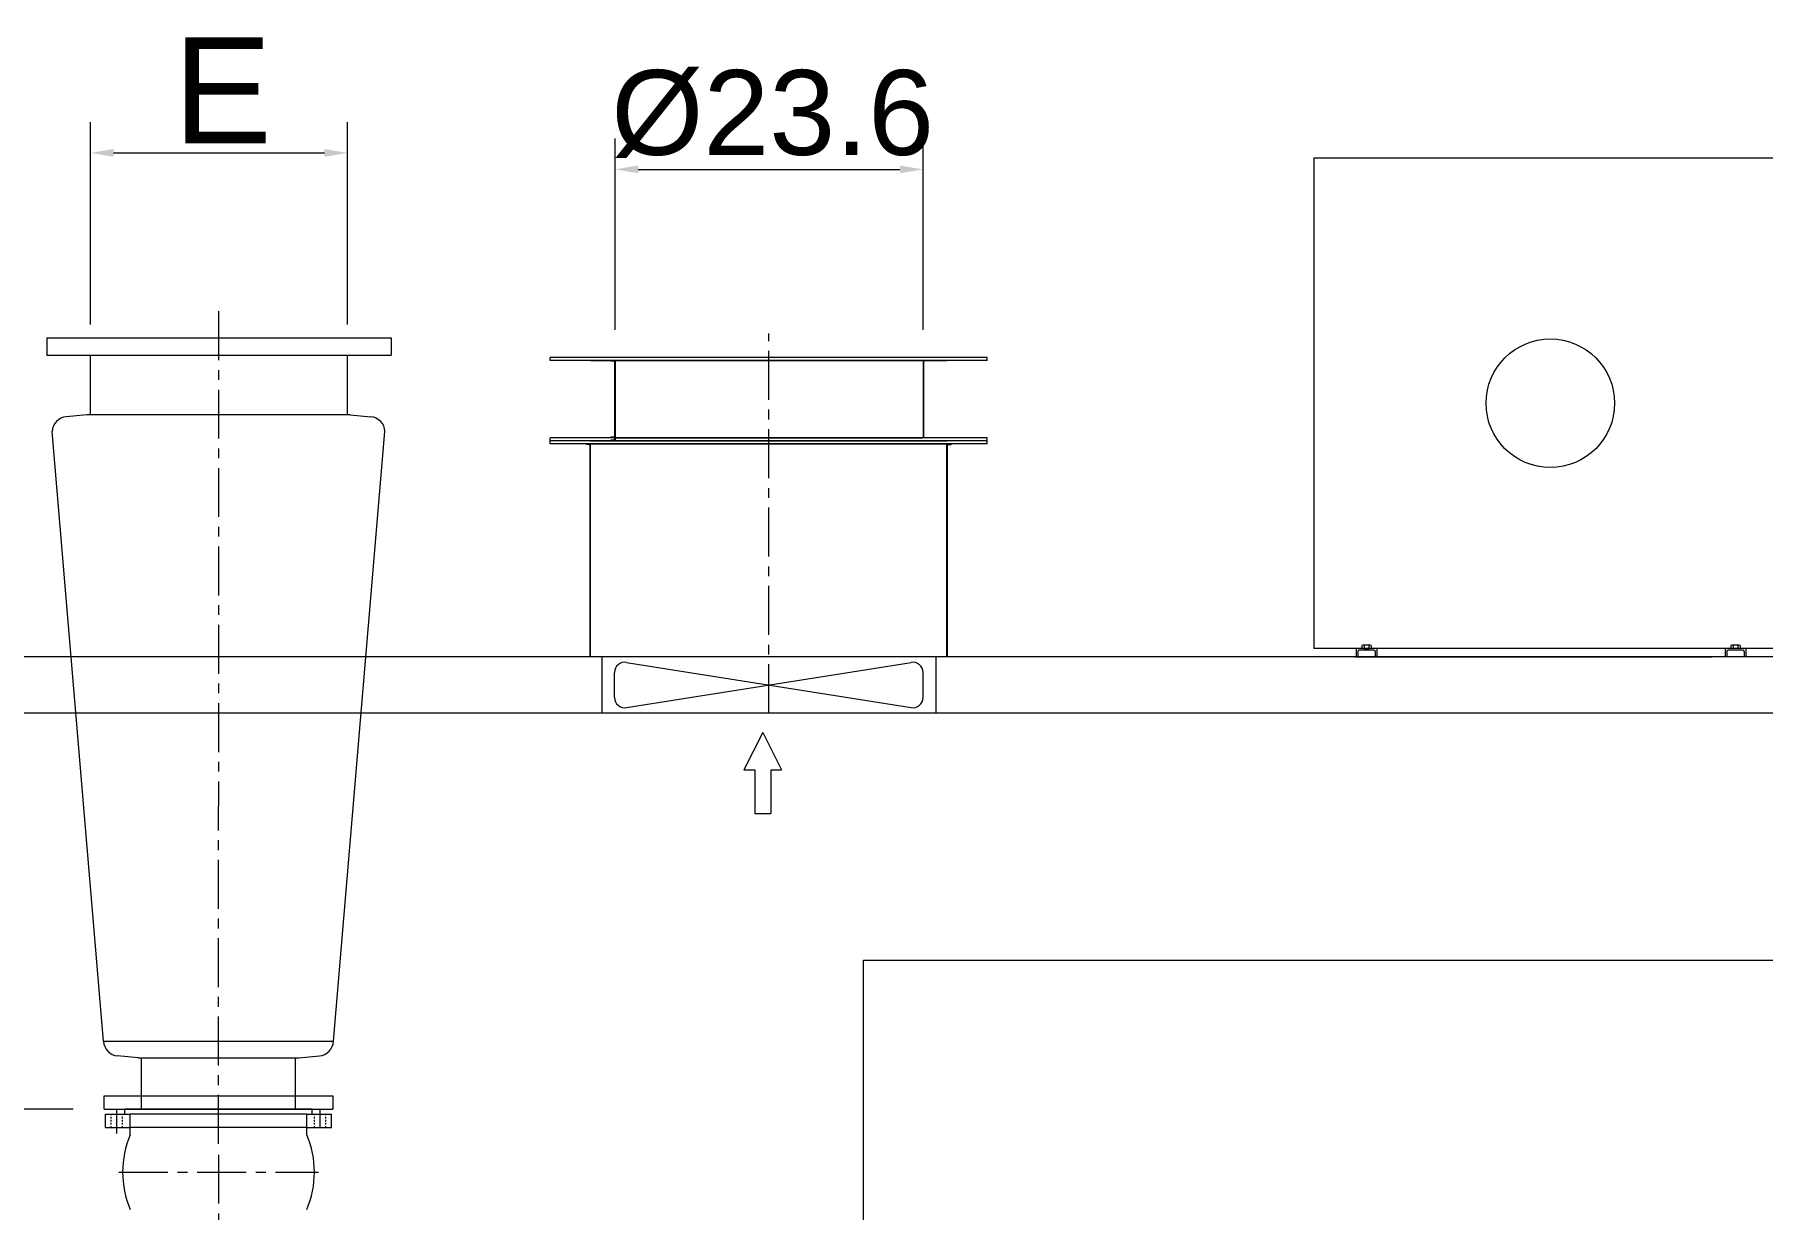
# Model space of a CAD drawing. Header units: inches. Extents: x 0 to 26418, y 0 to 20128.
# Drawn here: x 11445 to 14806, y 13856 to 16141 of the extents above; entities that cross this region are included whole.
import ezdxf

# ---------------------------------------------------------------- set-up
doc = ezdxf.new("R2010")
doc.units = ezdxf.units.IN
doc.header["$MEASUREMENT"] = 0
doc.linetypes.add('CENTER', pattern=[50.8, 31.75, -6.35, 6.35, -6.35])
doc.linetypes.add('EB_DASH', pattern=[6, 3, -3])
doc.layers.get('Defpoints').update_dxf_attribs({"lineweight": 5})
for name, color, linetype, lineweight in [('CAXA0', 7, 'Continuous', 5), ('CAXA1', 5, 'CENTER', 5), ('CAXA2', 6, 'EB_DASH', 5)]:
    doc.layers.add(name, color=color, linetype=linetype, lineweight=lineweight)
doc.styles.add('Roman', font='arial.ttf')
doc.styles.get("Standard").update_dxf_attribs({"font": 'arial.ttf'})
doc.dimstyles.new('ISO-25', dxfattribs={"dimscale": 30, "dimtxt": 1.5, "dimasz": 1.5, "dimexe": 2, "dimexo": 2, "dimtad": 1, "dimtih": 1, "dimtoh": 1, "dimdec": 1, "dimlfac": 0.03937, "dimdsep": 46, "dimtxsty": 'Standard', "dimcen": 2.5, "dimclrd": 7, "dimclre": 7, "dimclrt": 7, "dimadec": 0, "dimazin": 0, "dimtfac": 1, "dimtdec": 1, "dimtmove": 0, "dimatfit": 3, "dimfxl": 1, "dimlwd": 5, "dimlwe": 5, "dimarcsym": 0})

# ---------------------------------------------------------------- blocks, each defined once
blk = doc.blocks.new('*D31')
at = {"color": 7, "linetype": 'Continuous', "lineweight": 5, "transparency": 16777216}
for p, q in [((12574.4, 15567.3), (12574.4, 15939.1)), ((13173.4, 15567.3), (13173.4, 15939.1)), ((12619.4, 15879.1), (13128.4, 15879.1))]:
    blk.add_line(p, q, dxfattribs=at)
at = {"color": 7, "transparency": 16777216}
for points in [[(12619.4, 15886.6), (12619.4, 15871.6), (12574.4, 15879.1)], [(13128.4, 15886.6), (13128.4, 15871.6), (13173.4, 15879.1)]]:
    blk.add_solid(points, dxfattribs=at)
at = {"layer": 'Defpoints', "color": 0, "transparency": 16777216}
for p in [(13173.4, 15879.1), (12574.4, 15507.3), (13173.4, 15507.3)]:
    blk.add_point(p, dxfattribs=at)
at = {"color": 7, "lineweight": 5, "transparency": 16777216, "insert": (12880.9, 15986.7), "char_height": 165, "attachment_point": 5, "style": 'Roman'}
blk.add_mtext('%%C23.6', dxfattribs=at)
blk = doc.blocks.new('*D41')
at = {"color": 7, "linetype": 'Continuous', "lineweight": 5, "transparency": 16777216}
for p, q in [((11554, 15577.5), (11554, 15971.2)), ((12054, 15577.3), (12054, 15971.2)), ((11599, 15911.2), (12009, 15911.2))]:
    blk.add_line(p, q, dxfattribs=at)
at = {"color": 7, "transparency": 16777216}
for points in [[(11599, 15918.7), (11599, 15903.7), (11554, 15911.2)], [(12009, 15918.7), (12009, 15903.7), (12054, 15911.2)]]:
    blk.add_solid(points, dxfattribs=at)
at = {"layer": 'Defpoints', "color": 0, "transparency": 16777216}
for p in [(12054, 15911.2), (11554, 15517.5), (12054, 15517.3)]:
    blk.add_point(p, dxfattribs=at)
at = {"color": 7, "lineweight": 5, "transparency": 16777216, "insert": (11811.1, 16033.1), "char_height": 165, "attachment_point": 5, "style": 'Roman'}
blk.add_mtext('{\\H1.25x;E}', dxfattribs=at)
blk = doc.blocks.new('*D42')
at = {"color": 7, "linetype": 'Continuous', "lineweight": 5, "transparency": 16777216}
for p, q in [((11409, 15551.5), (10774.9, 15551.5)), ((10834.9, 15506.5), (10834.9, 14970.5)), ((10834.9, 14096.5), (10834.9, 14768)), ((11520.7, 14051.5), (10774.9, 14051.5))]:
    blk.add_line(p, q, dxfattribs=at)
at = {"color": 7, "transparency": 16777216}
for points in [[(10827.4, 15506.5), (10842.4, 15506.5), (10834.9, 15551.5)], [(10827.4, 14096.5), (10842.4, 14096.5), (10834.9, 14051.5)]]:
    blk.add_solid(points, dxfattribs=at)
at = {"layer": 'Defpoints', "color": 0, "transparency": 16777216}
for p in [(11469, 15551.5), (10834.9, 14051.5), (11580.7, 14051.5)]:
    blk.add_point(p, dxfattribs=at)
at = {"color": 7, "lineweight": 5, "transparency": 16777216, "insert": (10834.9, 14869.2), "char_height": 165, "attachment_point": 5, "style": 'Roman'}
blk.add_mtext('F', dxfattribs=at)

msp = doc.modelspace()

# ---------------------------------------------------------------- linework, layer by layer
at = {"color": 7, "lineweight": 5}
for p, q in [((13933.4, 15901.31), (14853.4, 15901.31)), ((13933.4, 15901.31), (13933.4, 14947.31)), ((11468.99, 15551.5), (12138.99, 15551.5)), ((11468.99, 15551.5), (11468.99, 15517.5)), ((12138.99, 15551.5), (12138.99, 15517.5)), ((11468.99, 15517.5), (12138.99, 15517.5)), ((11553.98, 15401.5), (11553.98, 15517.5)), ((12053.98, 15401.5), (12053.98, 15517.32)), ((13298.4, 15513.31), (12448.4, 15513.31)), ((12448.4, 15507.31), (12448.4, 15513.31)), ((13298.4, 15507.31), (12448.4, 15507.31)), ((12526.9, 15507.31), (13219.9, 15507.31)), ((12574.4, 15507.31), (12566.4, 15507.31)), ((12566.4, 15506.31), (12566.4, 15507.31)), ((12573.4, 15506.31), (12566.4, 15506.31)), ((12573.4, 15507.31), (13173.4, 15507.31)), ((12573.4, 15506.31), (12573.4, 15358.31)), ((12574.4, 15507.31), (12574.4, 15357.31)), ((13173.4, 15507.31), (13173.4, 15357.31)), ((13174.4, 15506.31), (13174.4, 15358.31)), ((13298.4, 15507.31), (13298.4, 15513.31)), ((11547.24, 15401.5), (11506.9, 15397.97)), ((12059.24, 15401.5), (11547.24, 15401.5)), ((12059.24, 15401.5), (12099.59, 15397.97)), ((12573.4, 15402.31), (12573.4, 15352.31)), ((12574.4, 15402.31), (12574.4, 15351.31)), ((11579.47, 14183.5), (11479.57, 15369.5)), ((12026.86, 14183.5), (12126.96, 15369.5)), ((12573.4, 15358.31), (12566.4, 15358.31)), ((12566.4, 15358.31), (12566.4, 15357.31)), ((13298.4, 15357.31), (12448.4, 15357.31)), ((12448.4, 15351.31), (12448.4, 15357.31)), ((13298.4, 15351.31), (12448.4, 15351.31)), ((13298.4, 15351.31), (12448.4, 15351.31)), ((12448.4, 15345.31), (12448.4, 15351.31)), ((13298.4, 15345.31), (12448.4, 15345.31)), ((12526.9, 15345.31), (12518.9, 15345.31)), ((12518.9, 15344.31), (12518.9, 15345.31)), ((12526.9, 15345.31), (12518.9, 15345.31)), ((12518.9, 15344.31), (12518.9, 15345.31)), ((12525.9, 15344.31), (12518.9, 15344.31)), ((12525.9, 15344.31), (12518.9, 15344.31)), ((12525.9, 14931.31), (12525.9, 15344.31)), ((12526.9, 15351.31), (13219.9, 15351.31)), ((12526.9, 15345.31), (13219.9, 15345.31)), ((12526.9, 14931.31), (12526.9, 15345.31)), ((12574.4, 15357.31), (12566.4, 15357.31)), ((12573.4, 15352.31), (12566.4, 15352.31)), ((12566.4, 15352.31), (12566.4, 15351.31)), ((12574.4, 15351.31), (12566.4, 15351.31)), ((12574.4, 15357.31), (13172.4, 15357.31)), ((12574.4, 15351.31), (13172.4, 15351.31)), ((13219.9, 15345.31), (13227.9, 15345.31)), ((13219.9, 15345.31), (13227.9, 15345.31)), ((13219.9, 14931.31), (13219.9, 15345.31)), ((13220.9, 15344.31), (13227.9, 15344.31)), ((13220.9, 15344.31), (13227.9, 15344.31)), ((13220.9, 14931.31), (13220.9, 15344.31)), ((13227.9, 15344.31), (13227.9, 15345.31)), ((13227.9, 15344.31), (13227.9, 15345.31)), ((13298.4, 15351.31), (13298.4, 15357.31)), ((13298.4, 15345.31), (13298.4, 15351.31)), ((15833.4, 14931.31), (11233.4, 14931.31)), ((12548.4, 14931.31), (12548.4, 14821.31)), ((13198.4, 14931.31), (13198.4, 14821.31)), ((14853.4, 14947.31), (13933.4, 14947.31)), ((14013.4, 14931.31), (14708.43, 14931.31)), ((14015.9, 14947.31), (14015.9, 14931.31)), ((14018.9, 14941.31), (14018.9, 14931.31)), ((14049.9, 14944.31), (14021.9, 14944.31)), ((14026.67, 14952.98), (14026.67, 14947.31)), ((14045.14, 14947.31), (14026.67, 14947.31)), ((14042.83, 14953.71), (14028.98, 14953.71)), ((14030.9, 14947.31), (14031.65, 14945.81)), ((14040.9, 14947.31), (14030.9, 14947.31)), ((14040.9, 14945.81), (14030.9, 14945.81)), ((14031.29, 14952.98), (14031.29, 14947.31)), ((14040.9, 14947.31), (14040.15, 14945.81)), ((14040.52, 14952.98), (14040.52, 14947.31)), ((14045.14, 14952.98), (14045.14, 14947.31)), ((14052.9, 14941.31), (14052.9, 14931.31)), ((14055.9, 14947.31), (14055.9, 14931.31)), ((14733.4, 14947.31), (14733.4, 14931.31)), ((14733.43, 14947.32), (14733.43, 14931.32)), ((14736.4, 14941.31), (14736.4, 14931.31)), ((14767.4, 14944.31), (14739.4, 14944.31)), ((14767.43, 14944.32), (14739.43, 14944.32)), ((14744.17, 14952.98), (14744.17, 14947.31)), ((14760.33, 14953.71), (14746.48, 14953.71)), ((14748.79, 14952.98), (14748.79, 14947.31)), ((14758.02, 14952.98), (14758.02, 14947.31)), ((14762.64, 14952.98), (14762.64, 14947.31)), ((14770.4, 14941.31), (14770.4, 14931.31)), ((14773.4, 14947.31), (14773.4, 14931.31)), ((12573.4, 14852.01), (12573.4, 14900.61)), ((12596.55, 14832.26), (13150.26, 14920.37)), ((12596.55, 14920.37), (13150.26, 14832.26)), ((13173.4, 14852.01), (13173.4, 14900.61)), ((15833.4, 14821.31), (11233.4, 14821.31)), ((12861.63, 14783.91), (12825.01, 14711.31)), ((12861.63, 14783.91), (12898.25, 14711.31)), ((12825.01, 14711.31), (12846.2, 14711.31)), ((12846.2, 14711.31), (12846.2, 14626.11)), ((12877.06, 14711.31), (12898.25, 14711.31)), ((12877.06, 14711.31), (12877.06, 14626.11)), ((12846.2, 14626.56), (12877.06, 14626.56)), ((13057.91, 14341.31), (14898.4, 14341.31)), ((13057.91, 13446.31), (13057.91, 14341.31)), ((11579.47, 14183.5), (12026.86, 14183.5)), ((11647.16, 14151.5), (11606.82, 14155.03)), ((11647.16, 14151.5), (11959.16, 14151.5)), ((11653.16, 14051.5), (11653.16, 14151.5)), ((11953.16, 14051.5), (11953.16, 14151.5)), ((11959.16, 14151.5), (11999.51, 14155.03)), ((11580.66, 14051.5), (11580.66, 14077.5)), ((11580.66, 14077.5), (12025.66, 14077.5)), ((11580.66, 14051.5), (12025.66, 14051.5)), ((11985.27, 14051.5), (11621.12, 14051.5)), ((12025.66, 14077.5), (12025.66, 14051.5)), ((11974.95, 14041.5), (11631.45, 14041.5)), ((11974.95, 14015.5), (11631.45, 14015.5))]:
    msp.add_line(p, q, dxfattribs=at)
msp.add_circle((14393.4, 15424.31), 125, dxfattribs=at)
for centre, radius, start, end in [((11509.51, 15368.09), 30, 95, 177.29569), ((12096.97, 15368.09), 30, 2.70431, 85), ((12593.4, 14900.61), 20, 80.95922, 180), ((13153.4, 14900.61), 20, 0, 99.04078), ((14021.9, 14941.31), 3, 90, 180), ((14028.98, 14949.69), 4.02, 54.96996, 125.03004), ((14035.9, 14938.71), 15, 72.06607, 107.93393), ((14042.83, 14949.69), 4.02, 54.96996, 125.03004), ((14049.9, 14941.31), 3, 0, 90), ((14739.4, 14941.31), 3, 90, 180), ((14746.48, 14949.69), 4.02, 54.96996, 125.03004), ((14753.4, 14938.71), 15, 72.06607, 107.93393), ((14760.33, 14949.69), 4.02, 54.96996, 125.03004), ((14767.4, 14941.31), 3, 0, 90), ((12593.4, 14852.01), 20, 180, 279.04078), ((13153.4, 14852.01), 20, 260.95922, 0), ((11609.43, 14184.92), 30, 182.70431, 265), ((11996.89, 14184.92), 30, 275, 357.29569)]:
    msp.add_arc(centre, radius, start, end, dxfattribs=at)
at = {"layer": 'CAXA0', "color": 7, "lineweight": 5}
for p, q in [((11621.12, 14041.5), (11621.12, 14051.5)), ((11985.27, 14041.5), (11985.27, 14051.5)), ((11583.2, 14015.5), (11583.2, 14041.5)), ((11583.2, 14041.5), (11631.45, 14041.5)), ((11583.2, 14015.5), (11631.45, 14015.5)), ((11631.45, 14001.69), (11631.45, 14041.5)), ((11974.95, 14041.5), (12023.2, 14041.5)), ((11974.95, 14001.69), (11974.95, 14041.5)), ((11974.95, 14015.5), (12023.2, 14015.5)), ((12023.2, 14015.5), (12023.2, 14041.5))]:
    msp.add_line(p, q, dxfattribs=at)
for start, end in [(157.06143, 202.93857), (337.06143, 22.93857)]:
    msp.add_arc((11803.2, 13929), 186.5, start, end, dxfattribs=at)
at = {"layer": 'CAXA1', "linetype": 'CENTER', "lineweight": 5, "ltscale": 3}
for p, q in [((11803.16, 13983.86), (11804.03, 15616.47)), ((12873.4, 14821.31), (12873.4, 15559.85)), ((11605.7, 14003.73), (11605.7, 14049.93)), ((12000.7, 14015.5), (12000.7, 14051.5)), ((11803.4, 13962.82), (11803.4, 12738.63)), ((11609.35, 13929), (11997.4, 13929))]:
    msp.add_line(p, q, dxfattribs=at)
at = {"layer": 'CAXA2', "color": 7, "linetype": 'EB_DASH', "lineweight": 5}
for p, q in [((11594.7, 14015.5), (11594.7, 14041.5)), ((11616.7, 14015.5), (11616.7, 14041.5)), ((11989.7, 14015.5), (11989.7, 14041.5)), ((12011.7, 14015.5), (12011.7, 14041.5))]:
    msp.add_line(p, q, dxfattribs=at)

# ---------------------------------------------------------------- dimensions: what is measured, and where the dimension line sits
at = {"color": 7, "lineweight": 5}
for base, p1, p2, text, picture, middle in [((12053.98, 15911.22), (11553.98, 15517.5), (12053.98, 15517.32), '{\\H1.25x;E}', '*D41', (11811.07, 15911.22)), ((13173.4, 15879.12), (12574.4, 15507.31), (13173.4, 15507.31), '%%C23.6', '*D31', (12880.94, 15879.12))]:
    dim = msp.add_linear_dim(base=base, p1=p1, p2=p2, text=text, dimstyle='ISO-25', override={"dimtxt": 5.5, "dimpost": '\\X', "dimtxsty": 'Roman', "dimtmove": 1}, dxfattribs=at)
    dim.commit()
    dim.dimension.update_dxf_attribs({"geometry": picture, "text_midpoint": middle, "dimtype": 160})
dim = msp.add_linear_dim(base=(10834.93, 14051.5), p1=(11468.99, 15551.5), p2=(11580.66, 14051.5), angle=90, text='F', dimstyle='ISO-25', override={"dimtxt": 5.5, "dimpost": '\\X', "dimtxsty": 'Roman', "dimtmove": 1}, dxfattribs=at)
dim.commit()
dim.dimension.update_dxf_attribs({"geometry": '*D42', "text_midpoint": (10834.93, 14869.23), "dimtype": 160})

doc.saveas('drawing.dxf')
